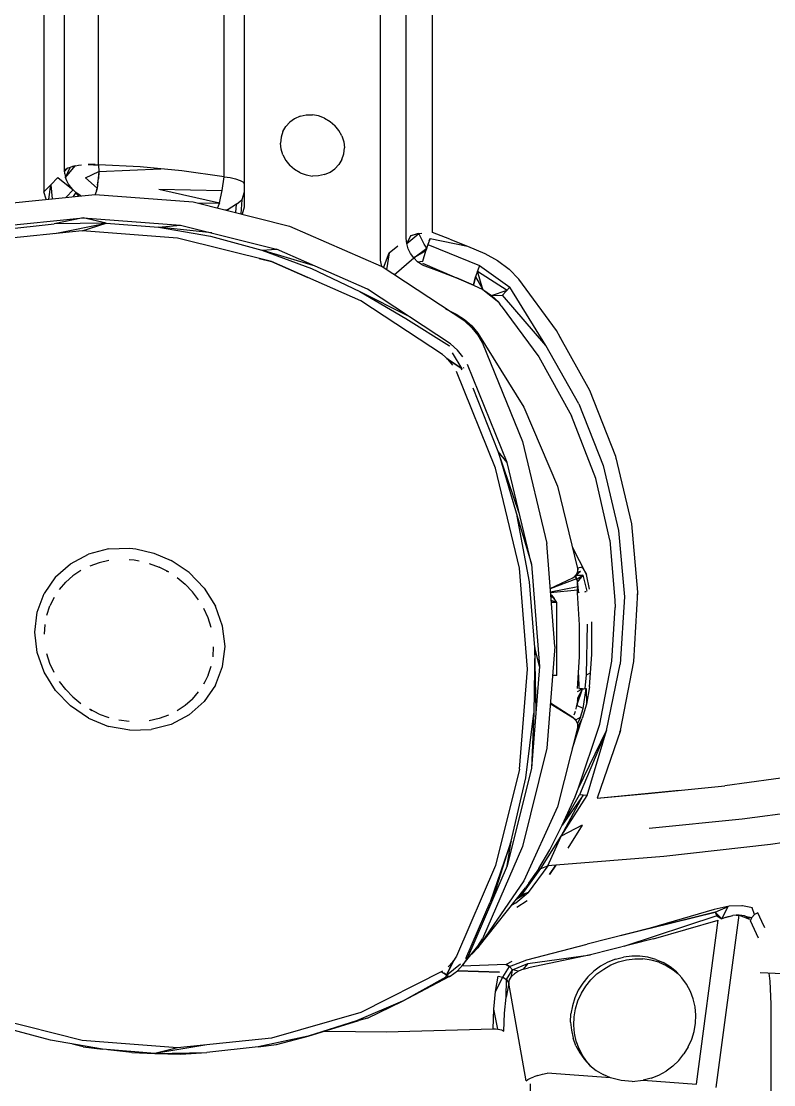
# Model space of a CAD drawing. Header units: millimetres. Extents: x -57554 to 16546, y 2142 to 98430.
# Drawn here: x -50184.6 to -49965.8, y 90647 to 90956 of the extents above; entities that cross this region are included whole.
import ezdxf

# ---------------------------------------------------------------- set-up
doc = ezdxf.new("R2010")
doc.units = ezdxf.units.MM

msp = doc.modelspace()

# ---------------------------------------------------------------- linework, layer by layer
at = {"color": 2, "linetype": 'Continuous'}
for p, q in [((-50171.98, 90912.66), (-50171.98, 91036.93)), ((-50162.12, 90914.29), (-50162.12, 91038.57)), ((-50125.61, 90910.79), (-50125.61, 91035.09)), ((-50064.98, 90894.66), (-50064.98, 91032.87)), ((-50177.95, 91030.93), (-50177.95, 90906.4)), ((-50072.64, 90892.89), (-50072.64, 91031.1)), ((-50119.72, 91026.54), (-50119.72, 90902.02)), ((-50080.14, 90886.55), (-50080.14, 91023.56)), ((-50105.09, 90927.69), (-50106.5, 90926.69)), ((-50103.49, 90928.39), (-50105.09, 90927.69)), ((-50103.49, 90928.39), (-50101.74, 90928.76)), ((-50101.74, 90928.76), (-50099.93, 90928.8)), ((-50098.12, 90928.49), (-50099.93, 90928.8)), ((-50096.37, 90927.85), (-50098.12, 90928.49)), ((-50096.37, 90927.85), (-50094.77, 90926.91)), ((-50108.51, 90923.96), (-50107.66, 90925.43)), ((-50107.66, 90925.43), (-50106.5, 90926.69)), ((-50094.77, 90926.91), (-50093.36, 90925.7)), ((-50092.2, 90924.27), (-50093.36, 90925.7)), ((-50091.34, 90922.67), (-50092.2, 90924.27)), ((-50109.04, 90922.33), (-50109.22, 90920.61)), ((-50108.51, 90923.96), (-50109.04, 90922.33)), ((-50091.34, 90922.67), (-50090.82, 90920.96)), ((-50109.04, 90918.87), (-50109.22, 90920.61)), ((-50108.51, 90917.16), (-50109.04, 90918.87)), ((-50090.82, 90920.96), (-50090.64, 90919.21)), ((-50090.82, 90917.49), (-50090.64, 90919.21)), ((-50108.51, 90917.16), (-50107.66, 90915.56)), ((-50107.66, 90915.56), (-50106.5, 90914.13)), ((-50091.34, 90915.87), (-50092.2, 90914.4)), ((-50091.34, 90915.87), (-50090.82, 90917.49)), ((-50171.88, 90911.65), (-50171.98, 90912.66)), ((-50171.18, 90913.18), (-50171.95, 90912.37)), ((-50171.95, 90912.37), (-50171.55, 90912.97)), ((-50171.65, 90910.64), (-50168.85, 90913.99)), ((-50171.65, 90910.64), (-50170.37, 90913.54)), ((-50171.01, 90913.27), (-50171.55, 90912.97)), ((-50171.55, 90912.97), (-50171.18, 90913.18)), ((-50171.01, 90913.27), (-50171.18, 90913.18)), ((-50170.37, 90913.54), (-50171.01, 90913.27)), ((-50169.64, 90913.78), (-50170.37, 90913.54)), ((-50168.85, 90913.99), (-50169.64, 90913.78)), ((-50169.64, 90913.78), (-50168.83, 90913.99)), ((-50168.83, 90913.99), (-50167.96, 90914.16)), ((-50167.96, 90914.16), (-50167.03, 90914.29)), ((-50165.91, 90910.53), (-50162.05, 90912.33)), ((-50165.08, 90914.42), (-50162.12, 90914.2)), ((-50164.08, 90914.42), (-50165.08, 90914.42)), ((-50162.12, 90914.2), (-50164.08, 90914.42)), ((-50163.09, 90914.38), (-50164.08, 90914.42)), ((-50163.09, 90914.38), (-50162.12, 90914.2)), ((-50162.05, 90912.33), (-50162.53, 90907.51)), ((-50162.05, 90912.33), (-50162.13, 90910.33)), ((-50162.12, 90914.2), (-50162.12, 90914.29)), ((-50150.04, 90913.65), (-50162.12, 90914.29)), ((-50162.12, 90914.29), (-50162.05, 90912.33)), ((-50162.12, 90914.2), (-50162.05, 90912.33)), ((-50162.05, 90912.33), (-50143.98, 90913.07)), ((-50137.86, 90912.49), (-50150.04, 90913.65)), ((-50125.61, 90910.79), (-50137.86, 90912.49)), ((-50105.09, 90912.92), (-50106.5, 90914.13)), ((-50103.49, 90911.97), (-50105.09, 90912.92)), ((-50103.49, 90911.97), (-50101.74, 90911.34)), ((-50096.37, 90911.44), (-50094.77, 90912.14)), ((-50094.77, 90912.14), (-50093.36, 90913.14)), ((-50092.2, 90914.4), (-50093.36, 90913.14)), ((-50175.96, 90908.49), (-50173.97, 90910.58)), ((-50173.97, 90910.58), (-50169.49, 90907.01)), ((-50171.88, 90911.65), (-50171.65, 90910.64)), ((-50171.28, 90909.65), (-50171.65, 90910.64)), ((-50170.78, 90908.7), (-50171.28, 90909.65)), ((-50165.91, 90910.53), (-50162.53, 90907.51)), ((-50162.36, 90908.4), (-50162.13, 90910.33)), ((-50126.15, 90906.86), (-50125.61, 90910.79)), ((-50125.61, 90910.79), (-50123.84, 90910.58)), ((-50123.84, 90910.58), (-50122.25, 90910.24)), ((-50122.25, 90910.24), (-50120.94, 90909.77)), ((-50120.94, 90909.77), (-50119.96, 90909.2)), ((-50119.72, 90908.94), (-50119.96, 90909.2)), ((-50101.74, 90911.34), (-50099.93, 90911.03)), ((-50098.12, 90911.06), (-50099.93, 90911.03)), ((-50096.37, 90911.44), (-50098.12, 90911.06)), ((-50177.95, 90906.4), (-50175.96, 90908.49)), ((-50177.31, 90904.26), (-50177.95, 90906.4)), ((-50176.5, 90904.34), (-50175.96, 90908.49)), ((-50175.96, 90908.49), (-50175.54, 90904.44)), ((-50171.5, 90904.84), (-50169.49, 90907.01)), ((-50170.17, 90907.8), (-50170.78, 90908.7)), ((-50169.45, 90906.97), (-50170.17, 90907.8)), ((-50168.65, 90906.23), (-50169.49, 90905.04)), ((-50168.65, 90906.23), (-50169.45, 90906.97)), ((-50167.86, 90905.21), (-50168.65, 90906.23)), ((-50167.76, 90905.59), (-50168.65, 90906.23)), ((-50162.96, 90905.92), (-50163.05, 90905.69)), ((-50162.73, 90906.68), (-50162.96, 90905.92)), ((-50162.53, 90907.51), (-50162.73, 90906.68)), ((-50162.73, 90906.68), (-50162.53, 90907.49)), ((-50162.36, 90908.4), (-50162.53, 90907.51)), ((-50144.57, 90907.24), (-50126.15, 90906.86)), ((-50144.57, 90907.24), (-50126.96, 90903.21)), ((-50126.96, 90903.21), (-50126.15, 90906.86)), ((-50119.72, 90906.32), (-50120.4, 90904.13)), ((-50191.09, 90902.87), (-50163.08, 90905.69)), ((-50167.2, 90905.28), (-50167.76, 90905.59)), ((-50163.08, 90905.69), (-50134.6, 90903.55)), ((-50134.6, 90903.55), (-50106.59, 90896.5)), ((-50133, 90903.15), (-50126.96, 90903.21)), ((-50126.96, 90903.21), (-50127.48, 90901.76)), ((-50121.95, 90902.84), (-50124.72, 90901.06)), ((-50122.18, 90900.42), (-50121.95, 90902.84)), ((-50121.95, 90902.84), (-50120.4, 90904.13)), ((-50120.4, 90904.13), (-50120.75, 90900.07)), ((-50125.27, 90901.2), (-50124.22, 90901.38)), ((-50119.72, 90902.02), (-50120.36, 90899.97)), ((-50194.42, 90896.09), (-50166.56, 90898.9)), ((-50189.89, 90895.44), (-50174.98, 90897.1)), ((-50166.56, 90898.9), (-50174.98, 90897.1)), ((-50159.86, 90897.33), (-50174.98, 90897.1)), ((-50174.78, 90894.31), (-50159.86, 90897.33)), ((-50166.89, 90895.11), (-50159.86, 90897.33)), ((-50166.56, 90898.9), (-50138.24, 90896.77)), ((-50159.86, 90897.33), (-50166.56, 90898.9)), ((-50159.86, 90897.33), (-50144.67, 90896.14)), ((-50144.67, 90896.14), (-50138.24, 90896.77)), ((-50138.24, 90896.77), (-50110.39, 90889.77)), ((-50106.59, 90896.5), (-50079.98, 90884.79)), ((-50166.89, 90895.11), (-50194.22, 90892.35)), ((-50139.1, 90893.01), (-50166.89, 90895.11)), ((-50129.12, 90894.48), (-50144.67, 90896.14)), ((-50144.67, 90896.14), (-50129.56, 90893.52)), ((-50129.56, 90893.52), (-50114.67, 90889.52)), ((-50072.5, 90891.39), (-50069.01, 90894.31)), ((-50071.4, 90893.63), (-50072.5, 90891.39)), ((-50069.01, 90894.31), (-50071.4, 90893.63)), ((-50071.4, 90893.63), (-50070.85, 90893.84)), ((-50070.85, 90893.84), (-50069.6, 90894.2)), ((-50069.6, 90894.2), (-50068.16, 90894.46)), ((-50069.01, 90894.31), (-50069.6, 90894.2)), ((-50069.01, 90894.31), (-50068.16, 90894.46)), ((-50067.47, 90891.26), (-50069.01, 90894.31)), ((-50059.93, 90892.7), (-50064.98, 90894.66)), ((-50111.77, 90886.14), (-50139.1, 90893.01)), ((-50077.64, 90888.67), (-50075.14, 90890.78)), ((-50072.5, 90891.39), (-50072.64, 90892.89)), ((-50072.08, 90889.91), (-50072.5, 90891.39)), ((-50066.69, 90890.09), (-50067.47, 90891.26)), ((-50066.35, 90891.1), (-50066.95, 90889.33)), ((-50065.68, 90892.91), (-50066.35, 90891.1)), ((-50066.35, 90891.1), (-50051.38, 90885.05)), ((-50065.94, 90892.21), (-50065.68, 90892.91)), ((-50065.68, 90892.91), (-50054.88, 90890.63)), ((-50059.93, 90892.7), (-50054.88, 90890.63)), ((-50054.88, 90890.63), (-50049.85, 90888.47)), ((-50114.67, 90889.52), (-50110.39, 90889.77)), ((-50099.67, 90885.05), (-50114.67, 90889.52)), ((-50114.67, 90889.52), (-50100.16, 90884.16)), ((-50083.93, 90878.12), (-50110.39, 90889.77)), ((-50079.23, 90884.31), (-50077.64, 90888.67)), ((-50077.64, 90888.67), (-50078.39, 90883.75)), ((-50076.18, 90882.3), (-50070.47, 90887.23)), ((-50071.39, 90888.5), (-50072.08, 90889.91)), ((-50070.47, 90887.23), (-50071.39, 90888.5)), ((-50070.47, 90887.23), (-50066.69, 90890.09)), ((-50066.95, 90889.33), (-50070.47, 90887.23)), ((-50069.33, 90886.13), (-50070.47, 90887.23)), ((-50067.82, 90886.32), (-50066.95, 90889.33)), ((-50049.85, 90888.47), (-50046.09, 90886.46)), ((-50115.43, 90887.06), (-50111.77, 90886.14)), ((-50085.81, 90874.72), (-50111.77, 90886.14)), ((-50111.77, 90886.14), (-50101.26, 90881.52)), ((-50100.16, 90884.16), (-50086.14, 90877.5)), ((-50079.73, 90884.63), (-50080.14, 90886.55)), ((-50055.65, 90868.8), (-50079.98, 90884.79)), ((-50069.33, 90886.13), (-50067.82, 90886.32)), ((-50068.04, 90885.26), (-50069.33, 90886.13)), ((-50068.04, 90885.26), (-50063.03, 90883.37)), ((-50067.95, 90885.74), (-50053.1, 90879.33)), ((-50051.38, 90885.05), (-50052.55, 90881.77)), ((-50051.38, 90885.05), (-50042.56, 90878.74)), ((-50046.09, 90886.46), (-50042.77, 90883.97)), ((-50063.03, 90883.37), (-50058.05, 90881.4)), ((-50053.1, 90879.33), (-50058.05, 90881.4)), ((-50052.55, 90881.77), (-50053.1, 90879.33)), ((-50053.1, 90879.33), (-50052.55, 90881.77)), ((-50052.55, 90881.77), (-50050.34, 90878.02)), ((-50050.34, 90878.02), (-50051.97, 90883.41)), ((-50051.97, 90883.41), (-50043.35, 90877.84)), ((-50039.9, 90881.01), (-50042.77, 90883.97)), ((-50028.96, 90866.09), (-50039.9, 90881.01)), ((-50059.74, 90862.22), (-50083.93, 90878.12)), ((-50053.1, 90879.33), (-50050.34, 90878.02)), ((-50050.34, 90878.02), (-50045.76, 90874.34)), ((-50050.34, 90878.02), (-50047.88, 90876.35)), ((-50042.56, 90878.74), (-50044.64, 90876.37)), ((-50032.03, 90861.75), (-50042.56, 90878.74)), ((-50086.14, 90877.5), (-50072.26, 90870.45)), ((-50086.14, 90877.5), (-50072.77, 90869.61)), ((-50047.88, 90876.35), (-50043.35, 90877.84)), ((-50047.88, 90876.35), (-50044.64, 90876.37)), ((-50045.76, 90874.34), (-50047.88, 90876.35)), ((-50032.03, 90861.75), (-50044.64, 90876.37)), ((-50062.07, 90859.12), (-50085.81, 90874.72)), ((-50061.22, 90872.47), (-50058.13, 90870.84)), ((-50045.03, 90873.34), (-50045.76, 90874.34)), ((-50045.03, 90873.34), (-50034.09, 90858.45)), ((-50072.77, 90869.61), (-50060.12, 90861.65)), ((-50058.13, 90870.84), (-50055.75, 90869.31)), ((-50055.75, 90869.31), (-50053.62, 90867.45)), ((-50055.65, 90868.8), (-50053.6, 90866.94)), ((-50053.62, 90867.45), (-50051.8, 90865.32)), ((-50053.6, 90866.94), (-50051.86, 90864.82)), ((-50026.84, 90862.29), (-50028.96, 90866.09)), ((-50051.86, 90864.82), (-50050.47, 90862.48)), ((-50051.8, 90865.32), (-50038.46, 90843.85)), ((-50050.47, 90862.48), (-50038.88, 90833.89)), ((-50019.25, 90848.66), (-50028.16, 90864.65)), ((-50060.12, 90861.65), (-50059.97, 90861.87)), ((-50057.79, 90860.46), (-50059.74, 90862.22)), ((-50056.37, 90855.02), (-50059.24, 90859.69)), ((-50056.15, 90858.44), (-50057.79, 90860.46)), ((-50022.47, 90844.85), (-50032.03, 90861.75)), ((-50060.48, 90857.67), (-50062.07, 90859.12)), ((-50060.48, 90857.67), (-50060.87, 90858.03)), ((-50060.87, 90858.03), (-50056.37, 90855.02)), ((-50056.37, 90855.02), (-50060.48, 90857.67)), ((-50059.13, 90856.02), (-50060.48, 90857.67)), ((-50034.09, 90858.45), (-50024.59, 90841.35)), ((-50046.67, 90826.14), (-50058.05, 90854.2)), ((-50056.7, 90854.84), (-50056.37, 90855.02)), ((-50056.01, 90855.24), (-50055.78, 90855.39)), ((-50043.29, 90827.76), (-50054.83, 90856.22)), ((-50045.88, 90831), (-50053.2, 90849.34)), ((-50011.71, 90829.54), (-50019.25, 90848.66)), ((-50022.47, 90844.85), (-50015.36, 90826.87)), ((-50038.46, 90843.85), (-50028.72, 90820.88)), ((-50017.57, 90823.15), (-50024.59, 90841.35)), ((-50038.88, 90833.89), (-50031.81, 90804.28)), ((-50039.78, 90813.03), (-50045.88, 90831)), ((-50045.88, 90831), (-50040.41, 90812.21)), ((-50043.29, 90827.76), (-50045.88, 90831)), ((-50011.49, 90828.58), (-50011.71, 90829.54)), ((-50007.12, 90809.97), (-50011.71, 90829.54)), ((-50039.74, 90797.08), (-50046.67, 90826.14)), ((-50036.25, 90798.27), (-50043.29, 90827.76)), ((-50015.36, 90826.87), (-50010.9, 90808.06)), ((-50013.46, 90805.18), (-50017.57, 90823.15)), ((-50028.72, 90820.88), (-50022.84, 90797)), ((-50036.86, 90793.14), (-50040.41, 90812.21)), ((-50040.41, 90812.21), (-50036.25, 90798.27)), ((-50005.37, 90790.05), (-50007.12, 90809.97)), ((-50010.9, 90808.06), (-50009.23, 90788.71)), ((-50029.44, 90774.34), (-50031.81, 90804.28)), ((-50013.46, 90805.18), (-50011.98, 90787.63)), ((-50170.24, 90798.37), (-50165, 90801.13)), ((-50159.15, 90802.65), (-50165, 90801.13)), ((-50159.15, 90802.65), (-50152.99, 90802.84)), ((-50152.99, 90802.84), (-50151.29, 90802.67)), ((-50151.29, 90802.67), (-50146.01, 90801.46)), ((-50146.01, 90801.46), (-50140.99, 90799.32)), ((-50020.23, 90795.24), (-50024.35, 90803.13)), ((-50174.63, 90794.52), (-50170.24, 90798.37)), ((-50161.95, 90798.65), (-50164.65, 90797.69)), ((-50159.11, 90799.28), (-50161.95, 90798.65)), ((-50151.71, 90799.36), (-50153.23, 90799.52)), ((-50150.26, 90799.13), (-50151.71, 90799.36)), ((-50147.34, 90798.39), (-50144.51, 90797.34)), ((-50135.75, 90795.78), (-50140.99, 90799.32)), ((-50036.25, 90798.27), (-50033.89, 90768.46)), ((-50174.63, 90794.52), (-50177.92, 90789.75)), ((-50169.53, 90794.84), (-50171.63, 90792.99)), ((-50167.2, 90796.41), (-50169.53, 90794.84)), ((-50141.8, 90795.97), (-50144.51, 90797.34)), ((-50142.45, 90796.3), (-50141.8, 90795.97)), ((-50135.75, 90795.78), (-50131.36, 90791.26)), ((-50037.41, 90767.69), (-50039.74, 90797.08)), ((-50024.27, 90794.24), (-50023.39, 90794.92)), ((-50023.79, 90794.62), (-50023.6, 90794.6)), ((-50023.6, 90794.6), (-50023.32, 90795.01)), ((-50023.6, 90794.6), (-50023.42, 90794.49)), ((-50023.42, 90794.49), (-50023.32, 90795.01)), ((-50023.26, 90794.27), (-50023.42, 90794.49)), ((-50022.89, 90795.89), (-50023.39, 90794.92)), ((-50023.32, 90795.01), (-50023.37, 90794.97)), ((-50023.36, 90794.98), (-50023.32, 90795.01)), ((-50023.32, 90795.01), (-50022, 90796.15)), ((-50022.87, 90795.88), (-50023.32, 90795.01)), ((-50023.32, 90795.01), (-50021.24, 90795.04)), ((-50023.06, 90793.76), (-50023.32, 90795.01)), ((-50023.26, 90794.27), (-50023.32, 90795.01)), ((-50021.24, 90795.04), (-50023.06, 90793.76)), ((-50022.9, 90792.98), (-50021.24, 90795.04)), ((-50022.84, 90797), (-50022.89, 90795.89)), ((-50022.87, 90795.88), (-50022.82, 90795.98)), ((-50022.84, 90797), (-50022.76, 90797.1)), ((-50022.76, 90797.1), (-50022.82, 90795.98)), ((-50022.82, 90795.98), (-50022, 90796.15)), ((-50021.5, 90797.34), (-50022.76, 90797.1)), ((-50021.72, 90797.29), (-50021.5, 90797.34)), ((-50021.5, 90797.34), (-50020.23, 90795.24)), ((-50020.1, 90790.43), (-50021.24, 90795.04)), ((-50019.36, 90790.94), (-50020.23, 90795.24)), ((-50173.46, 90790.89), (-50171.63, 90792.99)), ((-50139.26, 90794.31), (-50136.92, 90792.38)), ((-50134.82, 90790.21), (-50136.92, 90792.38)), ((-50035.25, 90773.97), (-50036.86, 90793.14)), ((-50030.77, 90791.14), (-50024.27, 90794.24)), ((-50023.11, 90793.94), (-50030.77, 90791.1)), ((-50022.8, 90791.62), (-50030.69, 90790.08)), ((-50023.11, 90793.94), (-50023.26, 90794.27)), ((-50023.09, 90793.85), (-50023.11, 90793.94)), ((-50023.09, 90793.85), (-50022.8, 90791.62)), ((-50022.99, 90793.51), (-50023.06, 90793.76)), ((-50023.06, 90793.76), (-50022.99, 90793.51)), ((-50022.99, 90793.51), (-50022.9, 90792.98)), ((-50022.8, 90791.62), (-50022.9, 90792.98)), ((-50022.5, 90789.92), (-50022.9, 90792.98)), ((-50022.8, 90791.62), (-50022.83, 90792.34)), ((-50022.82, 90790.8), (-50022.8, 90791.62)), ((-50022.5, 90789.92), (-50022.8, 90791.62)), ((-50179.97, 90784.31), (-50177.92, 90789.75)), ((-50175, 90788.58), (-50176.22, 90786.08)), ((-50175.29, 90787.98), (-50175, 90788.58)), ((-50132.99, 90787.84), (-50134.82, 90790.21)), ((-50131.36, 90791.26), (-50128.07, 90785.99)), ((-50030.68, 90790.03), (-50022.82, 90790.8)), ((-50030.45, 90789.25), (-50030.64, 90789.45)), ((-50030.64, 90789.43), (-50030.45, 90789.25)), ((-50030.58, 90788.75), (-50030.07, 90788.78)), ((-50029.64, 90788.26), (-50030.45, 90789.25)), ((-50030.45, 90789.25), (-50030.04, 90788.78)), ((-50028.87, 90787.05), (-50030.04, 90788.78)), ((-50030.04, 90788.78), (-50029.64, 90788.26)), ((-50022.87, 90789.91), (-50022.82, 90790.8)), ((-50022.26, 90780.61), (-50022.87, 90789.91)), ((-50022.82, 90790.8), (-50022.5, 90789.92)), ((-50020.69, 90790.22), (-50020.38, 90790.32)), ((-50020.69, 90790.22), (-50020.63, 90790.24)), ((-50020.63, 90790.24), (-50020.38, 90790.32)), ((-50009.23, 90788.71), (-50010.42, 90769.17)), ((-50006.45, 90769.96), (-50005.37, 90790.05)), ((-50005.41, 90789.34), (-50005.37, 90790.05)), ((-50177.1, 90783.43), (-50176.22, 90786.08)), ((-50130.23, 90782.62), (-50131.45, 90785.3)), ((-50126.02, 90780.25), (-50128.07, 90785.99)), ((-50030.5, 90787.76), (-50028.87, 90787.05)), ((-50030.46, 90787.15), (-50030.38, 90787.09)), ((-50030.38, 90787.09), (-50030.45, 90787.09)), ((-50028.87, 90787.05), (-50030.38, 90787.09)), ((-50029.25, 90787.67), (-50029.64, 90788.26)), ((-50028.87, 90787.05), (-50029.25, 90787.67)), ((-50028.87, 90765.88), (-50028.87, 90787.05)), ((-50012.89, 90770.07), (-50011.96, 90785.59)), ((-50011.98, 90787.63), (-50011.96, 90785.59)), ((-50180.66, 90778.48), (-50179.97, 90784.31)), ((-50129.35, 90779.84), (-50130.23, 90782.62)), ((-50177.82, 90777.86), (-50177.64, 90780.68)), ((-50125.33, 90774.31), (-50126.02, 90780.25)), ((-50022.26, 90771.33), (-50022.26, 90780.61)), ((-50020.28, 90766.1), (-50020, 90780.76)), ((-50018.74, 90781.4), (-50018.74, 90781.46)), ((-50018.66, 90776.73), (-50018.74, 90781.46)), ((-50179.97, 90772.54), (-50180.66, 90778.48)), ((-50018.74, 90772.01), (-50018.66, 90776.73)), ((-50128.81, 90771.34), (-50128.63, 90774.16)), ((-50126.02, 90768.48), (-50125.33, 90774.31)), ((-50035.25, 90773.97), (-50035.6, 90754.89)), ((-50034.92, 90755.54), (-50035.25, 90773.97)), ((-50033.89, 90768.46), (-50035.25, 90773.97)), ((-50029.44, 90774.34), (-50031.81, 90744.75)), ((-50177.92, 90766.8), (-50179.97, 90772.54)), ((-50176.22, 90769.4), (-50177.1, 90772.18)), ((-50022.87, 90762.12), (-50022.26, 90771.33)), ((-50019.36, 90762.62), (-50018.74, 90772.01)), ((-50016.35, 90751.71), (-50012.89, 90770.07)), ((-50012.89, 90770.07), (-50012.85, 90770.66)), ((-50010.37, 90749.94), (-50006.45, 90769.96)), ((-50174.63, 90761.53), (-50177.92, 90766.8)), ((-50175, 90766.72), (-50176.22, 90769.4)), ((-50130.23, 90765.94), (-50129.35, 90768.59)), ((-50128.07, 90763.04), (-50126.02, 90768.48)), ((-50039.74, 90738.65), (-50037.41, 90767.69)), ((-50033.89, 90768.46), (-50036.25, 90738.99)), ((-50020.28, 90766.1), (-50019.09, 90766.68)), ((-50014.42, 90749.85), (-50010.42, 90769.17)), ((-50171.63, 90761.81), (-50173.46, 90764.18)), ((-50130.23, 90765.94), (-50131.45, 90763.44)), ((-50131.45, 90763.44), (-50131.16, 90764.04)), ((-50029.62, 90765.92), (-50030.12, 90765.92)), ((-50028.87, 90765.88), (-50029.62, 90765.92)), ((-50022.61, 90766.1), (-50022.5, 90762.07)), ((-50020.63, 90762.08), (-50020.28, 90766.1)), ((-50170.24, 90757.02), (-50174.63, 90761.53)), ((-50169.53, 90759.64), (-50171.63, 90761.81)), ((-50134.82, 90759.03), (-50132.99, 90761.13)), ((-50128.07, 90763.04), (-50131.36, 90758.28)), ((-50023.06, 90757.18), (-50021.38, 90762.02)), ((-50022.99, 90757.62), (-50021.38, 90762.02)), ((-50022.9, 90758.45), (-50021.38, 90762.02)), ((-50021.38, 90762.02), (-50022.83, 90759.33)), ((-50022.82, 90761.18), (-50021.38, 90762.02)), ((-50022.5, 90762.07), (-50022.12, 90762.03)), ((-50021.38, 90762.02), (-50022.12, 90762.03)), ((-50022.12, 90762.03), (-50021.74, 90762.01)), ((-50021.74, 90762.01), (-50021.38, 90762.02)), ((-50021.38, 90762.02), (-50021.02, 90762.03)), ((-50021.24, 90756.33), (-50020.38, 90762.13)), ((-50021.02, 90762.03), (-50020.69, 90762.07)), ((-50020.69, 90762.07), (-50020.38, 90762.13)), ((-50020.69, 90762.07), (-50020.63, 90762.08)), ((-50020.63, 90762.08), (-50020.38, 90762.13)), ((-50020.38, 90762.13), (-50020.23, 90757.54)), ((-50019.36, 90762.62), (-50020.23, 90757.54)), ((-50169.53, 90759.64), (-50167.2, 90757.71)), ((-50134.82, 90759.03), (-50136.92, 90757.18)), ((-50131.36, 90758.28), (-50135.75, 90754.42)), ((-50030.77, 90757.73), (-50024.27, 90753.65)), ((-50030.76, 90757.89), (-50024.19, 90753.76)), ((-50022.9, 90758.45), (-50023.09, 90757.01)), ((-50023.09, 90757.01), (-50022.99, 90757.62)), ((-50022.99, 90757.62), (-50023.06, 90757.18)), ((-50022.9, 90758.45), (-50022.99, 90757.62)), ((-50022.83, 90759.33), (-50022.9, 90758.45)), ((-50020.23, 90757.54), (-50021.5, 90753.36)), ((-50165, 90753.47), (-50170.24, 90757.02)), ((-50164.65, 90756.05), (-50164.01, 90755.73)), ((-50161.95, 90754.68), (-50164.65, 90756.05)), ((-50161.95, 90754.68), (-50159.11, 90753.63)), ((-50141.8, 90754.33), (-50144.51, 90753.37)), ((-50135.75, 90754.42), (-50140.99, 90751.66)), ((-50136.92, 90757.18), (-50139.26, 90755.61)), ((-50037.91, 90736.09), (-50035.6, 90754.89)), ((-50035.6, 90754.89), (-50036.25, 90738.99)), ((-50023.79, 90754.46), (-50023.6, 90754.94)), ((-50023.6, 90754.94), (-50023.42, 90755.5)), ((-50023.26, 90756.14), (-50023.11, 90756.85)), ((-50023.06, 90757.18), (-50023.11, 90756.85)), ((-50023.11, 90756.85), (-50023.09, 90757.01)), ((-50021.24, 90756.33), (-50023.06, 90757.18)), ((-50022, 90753.72), (-50021.24, 90756.33)), ((-50165, 90753.47), (-50159.15, 90751.07)), ((-50153.23, 90752.5), (-50156.19, 90752.89)), ((-50144.51, 90753.37), (-50147.34, 90752.74)), ((-50140.99, 90751.66), (-50146.84, 90750.15)), ((-50024.35, 90744.78), (-50021.5, 90753.36)), ((-50024.27, 90753.65), (-50023.39, 90752.84)), ((-50023.32, 90752.95), (-50024.19, 90753.76)), ((-50023.39, 90752.84), (-50022.89, 90751.79)), ((-50023.32, 90752.95), (-50022, 90753.72)), ((-50022.87, 90752.01), (-50023.32, 90752.95)), ((-50022.89, 90751.79), (-50022.84, 90750.68)), ((-50022.82, 90751.9), (-50022.87, 90752.01)), ((-50022, 90753.72), (-50022.82, 90751.9)), ((-50022.82, 90751.9), (-50022.76, 90750.8)), ((-50022.76, 90750.8), (-50021.5, 90753.36)), ((-50022.63, 90732.93), (-50016.35, 90751.71)), ((-50152.99, 90749.95), (-50159.15, 90751.07)), ((-50152.99, 90749.95), (-50146.84, 90750.15)), ((-50022.84, 90750.68), (-50028.72, 90727.68)), ((-50022.84, 90750.68), (-50022.76, 90750.8)), ((-50022.63, 90732.93), (-50014.42, 90749.85)), ((-50014.42, 90749.85), (-50022.25, 90731.16)), ((-50020.01, 90730.96), (-50014.42, 90749.85)), ((-50010.37, 90749.94), (-50017.16, 90730.18)), ((-50010.54, 90749.45), (-50010.37, 90749.94)), ((-50031.81, 90744.75), (-50038.88, 90716.2)), ((-50036.25, 90738.99), (-50043.29, 90710.57)), ((-50039.74, 90738.65), (-50046.67, 90710.64)), ((-50042.16, 90717.73), (-50037.91, 90736.09)), ((-49943.63, 90738.8), (-49980.06, 90733.82)), ((-50023.57, 90730.66), (-50022.63, 90732.93)), ((-50023.52, 90730.73), (-50022.63, 90732.93)), ((-50002.35, 90731.63), (-49980.06, 90733.82)), ((-50027.61, 90719.23), (-50021.22, 90731.07)), ((-50027.61, 90719.23), (-50020.01, 90730.96)), ((-50027.31, 90722.36), (-50022.25, 90731.16)), ((-50021.22, 90731.07), (-50027.31, 90722.36)), ((-50027.31, 90722.36), (-50023.57, 90730.66)), ((-50023.57, 90730.66), (-50023.52, 90730.73)), ((-50020.01, 90730.96), (-50022.25, 90731.16)), ((-50017.16, 90730.18), (-49993.31, 90732.52)), ((-50017.16, 90730.18), (-50002.35, 90731.63)), ((-50028.72, 90727.68), (-50038.46, 90706.18)), ((-49974.99, 90724.23), (-49948.48, 90727.7)), ((-50002, 90721.48), (-49974.99, 90724.23)), ((-50030.95, 90715.24), (-50027.31, 90722.36)), ((-50021.48, 90722.35), (-50027.61, 90719.23)), ((-50021.48, 90722.35), (-50025.64, 90715.73)), ((-49936.58, 90721.24), (-49966.78, 90716.78)), ((-50042.16, 90717.73), (-50048.3, 90700.01)), ((-50047.6, 90700.57), (-50042.16, 90717.73)), ((-50043.29, 90710.57), (-50042.16, 90717.73)), ((-50033.56, 90709.78), (-50027.61, 90719.23)), ((-50031.53, 90710.59), (-50027.61, 90719.23)), ((-50038.88, 90716.2), (-50050.47, 90689.36)), ((-50034.13, 90709.78), (-50030.95, 90715.24)), ((-49966.78, 90716.78), (-49997.76, 90713.26)), ((-49997.76, 90713.26), (-50029.21, 90710.73)), ((-50046.67, 90710.64), (-50058.05, 90684.29)), ((-50043.29, 90710.57), (-50054.83, 90683.84)), ((-50039.09, 90702.12), (-50033.56, 90709.78)), ((-50031.53, 90710.59), (-50037.18, 90702.77)), ((-50037.02, 90705.49), (-50035.01, 90708.43)), ((-50036.22, 90706.59), (-50034.98, 90708.45)), ((-50034.13, 90709.78), (-50035.08, 90708.36)), ((-50035.08, 90708.36), (-50033.56, 90709.78)), ((-50033.56, 90709.78), (-50031.53, 90710.59)), ((-50029.21, 90710.73), (-50031.53, 90710.59)), ((-50029.21, 90710.73), (-50031.53, 90710.59)), ((-50030.98, 90708.07), (-50029.21, 90710.73)), ((-50029.21, 90710.73), (-50030.98, 90708.07)), ((-50038.46, 90706.18), (-50051.8, 90686.72)), ((-50036.22, 90706.59), (-50037.95, 90704.19)), ((-50051.8, 90686.72), (-50037.95, 90704.19)), ((-50040.83, 90699.82), (-50037.18, 90702.77)), ((-50040.56, 90700.9), (-50039.09, 90702.12)), ((-50040.51, 90700.95), (-50038.14, 90702.45)), ((-50039.09, 90702.12), (-50040.51, 90700.95)), ((-50037.18, 90702.77), (-50039.09, 90702.12)), ((-50055.3, 90683.59), (-50048.3, 90700.01)), ((-50041.9, 90699.2), (-50040.83, 90699.82)), ((-50037.46, 90700.39), (-50040.46, 90698.42)), ((-49978.82, 90698.83), (-49983.18, 90697.85)), ((-49982.82, 90697.1), (-49979.06, 90698.77)), ((-49980.93, 90695.21), (-49979.06, 90698.77)), ((-49974.88, 90698.98), (-49978.82, 90698.83)), ((-49974.88, 90698.98), (-49975.13, 90698.97)), ((-49971.99, 90698.32), (-49974.88, 90698.98)), ((-49982.82, 90697.1), (-50010.39, 90690.26)), ((-49982.4, 90695.99), (-50009.39, 90687.15)), ((-49983.18, 90697.85), (-50001.79, 90692.43)), ((-50001.79, 90692.43), (-49982.82, 90697.1)), ((-49980.93, 90695.21), (-49982.82, 90697.1)), ((-49982.82, 90697.1), (-49982.4, 90695.99)), ((-49982.53, 90646.15), (-49975.91, 90696.23)), ((-49982.4, 90695.99), (-49980.93, 90695.21)), ((-49979.84, 90695.58), (-49980.93, 90695.21)), ((-49978.77, 90695.88), (-49979.84, 90695.58)), ((-49979.84, 90695.58), (-49978.95, 90695.83)), ((-49978.95, 90695.83), (-49978.77, 90695.88)), ((-49978.77, 90695.88), (-49977.73, 90696.09)), ((-49976.75, 90696.21), (-49977.73, 90696.09)), ((-49976.75, 90696.21), (-49976.03, 90696.23)), ((-49975.91, 90696.23), (-49976.75, 90696.21)), ((-49976.03, 90696.23), (-49975.85, 90696.23)), ((-49975.85, 90696.23), (-49975.91, 90696.23)), ((-49975.86, 90696.21), (-49972.85, 90695.07)), ((-49975.05, 90696.17), (-49975.85, 90696.23)), ((-49974.34, 90696.02), (-49975.05, 90696.17)), ((-49974.34, 90696.02), (-49973.76, 90695.8)), ((-49973.73, 90695.79), (-49974.34, 90696.02)), ((-49973.76, 90695.8), (-49972.19, 90695.58)), ((-49973.73, 90695.79), (-49972.19, 90695.58)), ((-49973.23, 90695.47), (-49973.73, 90695.79)), ((-49972.19, 90695.58), (-49973.23, 90695.47)), ((-49972.6, 90694.58), (-49972.19, 90695.58)), ((-49972.19, 90695.58), (-49971.43, 90696.39)), ((-49971.43, 90696.39), (-49972.05, 90698.33)), ((-49970.42, 90696.9), (-49971.43, 90696.39)), ((-49969.26, 90694.36), (-49970.42, 90696.9)), ((-50000.74, 90689.32), (-49982.02, 90694.75)), ((-49988.31, 90647.07), (-49982.02, 90694.75)), ((-49972.85, 90695.07), (-49973.23, 90695.47)), ((-49971.42, 90692.04), (-49972.6, 90694.58)), ((-49968.42, 90692.53), (-49969.26, 90694.36)), ((-50001.79, 90692.43), (-50020.02, 90687.82)), ((-49970.25, 90689.55), (-49971.42, 90692.04)), ((-50056.15, 90681.82), (-50051.86, 90687.23)), ((-50051.8, 90686.72), (-50053.62, 90684.86)), ((-50051.86, 90687.23), (-50050.47, 90689.36)), ((-50037.59, 90683.24), (-50020.02, 90687.82)), ((-50000.74, 90689.32), (-50019.09, 90684.72)), ((-50058.05, 90684.29), (-50059.13, 90682.63)), ((-50054.83, 90683.84), (-50056.15, 90681.82)), ((-50053.62, 90684.86), (-50053.89, 90684.66)), ((-50042.59, 90681.31), (-50037.59, 90683.24)), ((-50037.3, 90682.14), (-50019.09, 90684.72)), ((-50019.09, 90684.72), (-50037.07, 90680.92)), ((-50011.81, 90683.48), (-50014.04, 90682.59)), ((-50011.81, 90683.48), (-50009.49, 90684.07)), ((-50010.91, 90682.64), (-50008.59, 90683.23)), ((-50007.12, 90684.36), (-50009.49, 90684.07)), ((-50008.59, 90683.23), (-50006.22, 90683.52)), ((-50004.74, 90684.34), (-50007.12, 90684.36)), ((-50006.22, 90683.52), (-50003.84, 90683.5)), ((-50002.4, 90684), (-50004.74, 90684.34)), ((-50001.5, 90683.17), (-50003.84, 90683.5)), ((-50000.13, 90683.37), (-50002.4, 90684)), ((-50000.13, 90683.37), (-49997.97, 90682.43)), ((-50058.86, 90683.04), (-50060.92, 90678.77)), ((-50060.92, 90678.77), (-50059.13, 90682.63)), ((-50060.92, 90678.77), (-50056.92, 90682.12)), ((-50060.48, 90681.19), (-50059.13, 90682.63)), ((-50059.13, 90682.63), (-50058.86, 90683.04)), ((-50057.79, 90680.05), (-50056.15, 90681.82)), ((-50043.56, 90681.88), (-50056.53, 90681.41)), ((-50044.6, 90678.21), (-50042.59, 90681.31)), ((-50041.92, 90682.78), (-50043.56, 90681.88)), ((-50043.56, 90681.89), (-50042.59, 90681.31)), ((-50042.59, 90681.31), (-50043.56, 90681.88)), ((-50043.5, 90677.49), (-50041.75, 90680.37)), ((-50042.59, 90681.31), (-50041.75, 90680.37)), ((-50042.07, 90678.36), (-50041.75, 90680.37)), ((-50041.75, 90680.37), (-50037.3, 90682.14)), ((-50040.02, 90679.95), (-50041.75, 90680.37)), ((-50038.64, 90680.52), (-50040.02, 90679.95)), ((-50037.3, 90682.14), (-50038.64, 90680.52)), ((-50038.64, 90680.52), (-50037.07, 90680.92)), ((-50016.15, 90681.42), (-50018.09, 90679.98)), ((-50017.2, 90679.14), (-50015.26, 90680.57)), ((-50014.04, 90682.59), (-50016.15, 90681.42)), ((-50015.26, 90680.57), (-50013.15, 90681.75)), ((-50013.15, 90681.75), (-50010.91, 90682.64)), ((-49999.22, 90682.53), (-50001.5, 90683.17)), ((-49999.22, 90682.53), (-49997.06, 90681.59)), ((-49995.96, 90681.22), (-49997.97, 90682.43)), ((-49997.06, 90681.59), (-49995.05, 90680.38)), ((-49994.13, 90679.76), (-49995.96, 90681.22)), ((-49995.05, 90680.38), (-49993.67, 90679.27)), ((-50062.07, 90679.98), (-50085.81, 90667.95)), ((-50073.72, 90671.27), (-50060.17, 90678.36)), ((-50073.72, 90671.27), (-50061.06, 90678.34)), ((-50060.92, 90678.77), (-50062.5, 90679.76)), ((-50061.38, 90679.17), (-50061.61, 90679.41)), ((-50061.38, 90679.17), (-50060.92, 90678.77)), ((-50061.15, 90678.95), (-50061.38, 90679.17)), ((-50060.92, 90678.77), (-50061.15, 90678.95)), ((-50061.06, 90678.34), (-50060.92, 90678.77)), ((-50061.06, 90678.34), (-50060.12, 90678.42)), ((-50060.49, 90678.51), (-50060.66, 90678.6)), ((-50060.3, 90678.44), (-50060.49, 90678.51)), ((-50060.12, 90678.42), (-50060.3, 90678.44)), ((-50060.17, 90678.36), (-50059.99, 90678.43)), ((-50059.97, 90678.43), (-50060.12, 90678.42)), ((-50059.84, 90678.49), (-50059.97, 90678.43)), ((-50059.84, 90678.49), (-50057.79, 90680.05)), ((-50057.77, 90680.08), (-50045.54, 90679.63)), ((-50045.54, 90679.63), (-50057.76, 90680.09)), ((-50046.73, 90674.06), (-50045.94, 90678.51)), ((-50046.73, 90674.06), (-50044.6, 90678.21)), ((-50045.94, 90678.51), (-50044.6, 90678.21)), ((-50044.6, 90678.21), (-50043.5, 90677.49)), ((-50043.63, 90672.43), (-50043.5, 90677.49)), ((-50043.5, 90677.49), (-50042.85, 90676.5)), ((-50042.85, 90676.5), (-50042.59, 90677.43)), ((-50042.59, 90677.43), (-50042.07, 90678.36)), ((-50042.07, 90678.36), (-50041.2, 90679.22)), ((-50040.02, 90679.95), (-50041.2, 90679.22)), ((-50019.84, 90678.31), (-50021.36, 90676.44)), ((-50020.47, 90675.59), (-50018.95, 90677.47)), ((-50018.09, 90679.98), (-50019.84, 90678.31)), ((-50018.95, 90677.47), (-50017.2, 90679.14)), ((-49992.52, 90678.06), (-49994.13, 90679.76)), ((-49991.15, 90676.15), (-49992.52, 90678.06)), ((-49950.89, 90678.68), (-49969.81, 90679.5)), ((-49966.82, 90677), (-49967.17, 90679.38)), ((-50047.21, 90668.9), (-50046.73, 90674.06)), ((-50042.85, 90676.5), (-50043.63, 90672.43)), ((-50037.8, 90648.12), (-50042.85, 90676.5)), ((-50022.64, 90674.39), (-50023.64, 90672.2)), ((-50021.36, 90676.44), (-50022.64, 90674.39)), ((-50021.75, 90673.53), (-50020.47, 90675.59)), ((-49990.04, 90674.08), (-49991.15, 90676.15)), ((-49989.22, 90671.87), (-49990.04, 90674.08)), ((-49966.55, 90670.35), (-49966.82, 90677)), ((-50073.72, 90671.27), (-50087.14, 90665.48)), ((-50083.93, 90666.33), (-50073.72, 90671.27)), ((-50044.12, 90667.7), (-50043.63, 90672.43)), ((-50023.64, 90672.2), (-50024.35, 90669.9)), ((-50023.45, 90669.04), (-50022.75, 90671.34)), ((-50022.75, 90671.34), (-50021.75, 90673.53)), ((-49988.69, 90669.56), (-49989.22, 90671.87)), ((-50085.81, 90667.95), (-50111.77, 90660.44)), ((-50047.37, 90663.2), (-50047.21, 90668.9)), ((-50046.06, 90663.13), (-50047.21, 90668.9)), ((-50024.35, 90669.9), (-50024.76, 90667.54)), ((-50023.86, 90666.68), (-50023.45, 90669.04)), ((-49988.47, 90667.2), (-49988.69, 90669.56)), ((-49966.55, 90642.81), (-49966.55, 90670.35)), ((-50166.89, 90659.78), (-50194.22, 90666.65)), ((-50101.19, 90661.03), (-50086.45, 90665.6)), ((-50087.14, 90665.48), (-50101.19, 90661.03)), ((-50083.93, 90666.33), (-50086.45, 90665.6)), ((-50044.28, 90662.47), (-50044.12, 90667.7)), ((-50024.86, 90665.16), (-50024.76, 90667.54)), ((-50024.86, 90665.16), (-50024.65, 90662.79)), ((-50023.96, 90664.29), (-50023.86, 90666.68)), ((-49988.97, 90662.45), (-49988.57, 90664.81)), ((-49988.57, 90664.81), (-49988.47, 90667.2)), ((-50176.06, 90659.88), (-50190.95, 90663.88)), ((-50096.36, 90662.53), (-50078.53, 90662.36)), ((-50078.53, 90662.36), (-50047.37, 90663.2)), ((-50047.37, 90663.2), (-50046.7, 90663.19)), ((-50046.7, 90663.19), (-50046.06, 90663.13)), ((-50046.06, 90663.13), (-50045.47, 90663.02)), ((-50045.47, 90663.02), (-50044.96, 90662.87)), ((-50044.96, 90662.87), (-50044.56, 90662.68)), ((-50044.56, 90662.68), (-50044.28, 90662.47)), ((-50024.65, 90662.79), (-50024.13, 90660.48)), ((-50023.74, 90661.92), (-50023.96, 90664.29)), ((-50023.22, 90659.61), (-50023.74, 90661.92)), ((-49989.67, 90660.16), (-49988.97, 90662.45)), ((-50160.95, 90657.26), (-50176.06, 90659.88)), ((-50166.56, 90657.99), (-50169.64, 90658.76)), ((-50139.1, 90657.68), (-50166.89, 90659.78)), ((-50131.21, 90658.48), (-50145.77, 90656.07)), ((-50111.77, 90660.44), (-50139.1, 90657.68)), ((-50101.19, 90661.03), (-50115.74, 90657.96)), ((-50115.74, 90657.96), (-50110.39, 90658.67)), ((-50110.39, 90658.67), (-50101.19, 90661.03)), ((-50023.31, 90658.27), (-50024.13, 90660.48)), ((-50022.4, 90657.4), (-50023.22, 90659.61)), ((-49990.67, 90657.96), (-49989.67, 90660.16)), ((-50166.56, 90657.99), (-50160.95, 90657.26)), ((-50145.77, 90656.07), (-50160.95, 90657.26)), ((-50152.4, 90656.31), (-50159.43, 90657.14)), ((-50152.4, 90656.31), (-50145.77, 90656.07)), ((-50139.1, 90657.68), (-50145.77, 90656.07)), ((-50145.77, 90656.07), (-50130.65, 90656.3)), ((-50145.77, 90656.07), (-50138.24, 90655.86)), ((-50138.24, 90655.86), (-50130.65, 90656.3)), ((-50115.74, 90657.96), (-50130.65, 90656.3)), ((-50023.31, 90658.27), (-50022.21, 90656.19)), ((-50021.29, 90655.32), (-50022.4, 90657.4)), ((-50022.21, 90656.19), (-50020.85, 90654.28)), ((-49993.45, 90654.03), (-49991.93, 90655.91)), ((-49990.67, 90657.96), (-49991.93, 90655.91)), ((-50019.92, 90653.42), (-50021.29, 90655.32)), ((-50019.24, 90652.58), (-50020.85, 90654.28)), ((-50018.77, 90652.2), (-50019.92, 90653.42)), ((-50019.24, 90652.58), (-50017.42, 90651.11)), ((-49995.2, 90652.35), (-49997.14, 90650.91)), ((-49995.2, 90652.35), (-49993.45, 90654.03)), ((-50036.53, 90648.88), (-50035.54, 90649.27)), ((-50034.37, 90649.65), (-50035.54, 90649.27)), ((-50034.37, 90649.65), (-50033.05, 90650.01)), ((-50033.05, 90650.01), (-50031.64, 90650.34)), ((-50013.25, 90648.95), (-50031.64, 90650.34)), ((-50017.42, 90651.11), (-50015.41, 90649.89)), ((-50013.25, 90648.95), (-50015.41, 90649.89)), ((-50001.47, 90648.84), (-49999.24, 90649.74)), ((-49999.24, 90649.74), (-49997.14, 90650.91)), ((-50037.8, 90648.12), (-50037.29, 90648.49)), ((-50037.29, 90648.49), (-50036.53, 90648.88)), ((-50037.26, 90593.77), (-50036.5, 90647.25)), ((-50010.16, 90648.15), (-50013.25, 90648.95)), ((-50007, 90647.91), (-50010.16, 90648.15)), ((-50007, 90647.91), (-50003.79, 90648.24)), ((-50001.47, 90648.84), (-50003.79, 90648.24)), ((-50003.79, 90648.24), (-49988.31, 90647.07))]:
    msp.add_line(p, q, dxfattribs=at)

doc.saveas('drawing.dxf')
